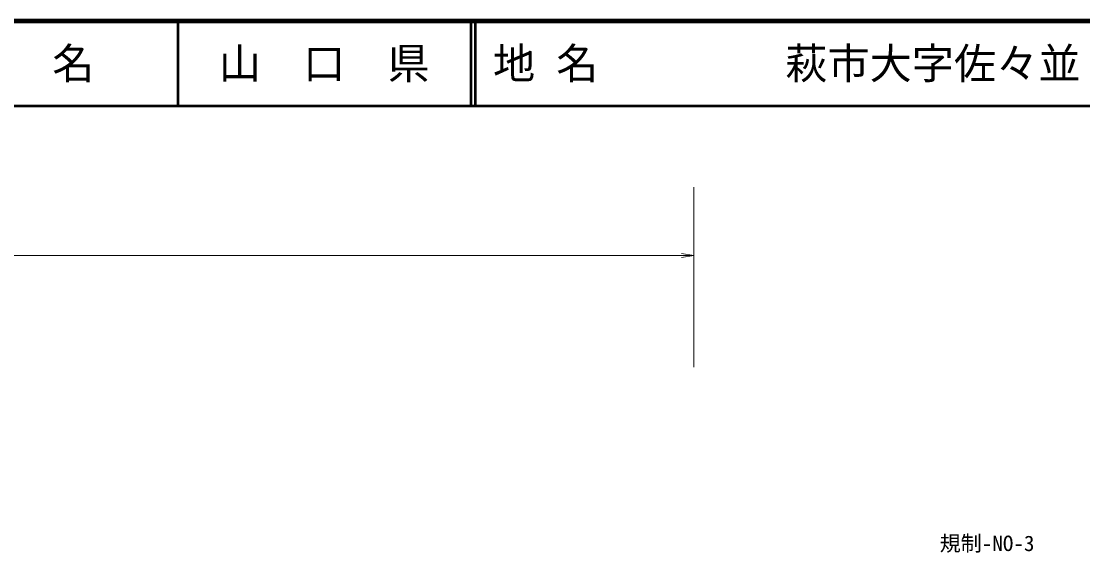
# Model space of a CAD drawing. Units: millimetres, scale not verified. Extents: x 40000 to 680000, y 20000 to 380000.
# Drawn here: x 314449 to 440296, y 317058 to 380000 of the extents above; entities that cross this region are included whole.
import ezdxf
from ezdxf.enums import TextEntityAlignment as Align

# ---------------------------------------------------------------- set-up
doc = ezdxf.new("R2010")
doc.units = ezdxf.units.MM
doc.header["$LTSCALE"] = 1000
for name, color, linetype, lineweight in [('M-STR-STR3', 7, 'Continuous', 13), ('M-STR-STRC', 7, 'Continuous', 13), ('M-TTL', 7, 'Continuous', 13), ('M-TTL-LINE', 7, 'Continuous', 50)]:
    doc.layers.add(name, color=color, linetype=linetype, lineweight=lineweight)
doc.layers.add('M-TTL-TXT', color=7, linetype='Continuous')
doc.styles.add('ＭＳ ゴシック', font='')
doc.styles.get('ＭＳ ゴシック').set_extended_font_data('MS Gothic')

# ---------------------------------------------------------------- blocks, each defined once
blk = doc.blocks.new('open_arrow')
at = {"color": 0, "linetype": 'Continuous', "lineweight": -2}
blk.add_lwpolyline([(7.5, 1.25), (0, 0), (7.5, -1.25)], dxfattribs=at)

msp = doc.modelspace()

# ---------------------------------------------------------------- linework, layer by layer
at = {"layer": 'M-STR-STR3'}
for p, q in [((394172, 360350), (394172, 339027)), ((88123, 352252), (394172, 352252))]:
    msp.add_line(p, q, dxfattribs=at)
at = {"layer": 'M-TTL', "color": 2, "lineweight": 140}
msp.add_line((680000, 380000), (40000, 380000), dxfattribs=at)
at = {"layer": 'M-TTL-LINE'}
for p, q in [((333000, 380000), (333000, 370000)), ((367750, 380000), (367750, 370000)), ((368250, 380000), (368250, 370000)), ((40000, 370000), (680000, 370000))]:
    msp.add_line(p, q, dxfattribs=at)

# ---------------------------------------------------------------- block references
at = {"layer": 'M-STR-STR3', "xscale": 193, "yscale": 193, "rotation": 180}
msp.add_blockref('open_arrow', (394172, 352252), dxfattribs=at)

# ---------------------------------------------------------------- texts
at = {"layer": 'M-STR-STRC', "style": 'ＭＳ ゴシック'}
msp.add_text('規制-NO-3', height=1833, dxfattribs=at).set_placement((423330, 316706), align=Align.BOTTOM_LEFT)
at = {"layer": 'M-TTL-TXT', "style": 'ＭＳ ゴシック'}
for s, p in [('県\u3000名', (315625, 375000)), ('山\u3000口\u3000県', (350375, 375000))]:
    msp.add_text(s, height=3666, dxfattribs=at).set_placement(p, align=Align.MIDDLE_CENTER)
for s, p in [('地 名', (370380, 375000)), ('萩市大字佐々並', (405024, 375000))]:
    msp.add_text(s, height=3666, dxfattribs=at).set_placement(p, align=Align.MIDDLE_LEFT)

doc.saveas('drawing.dxf')
